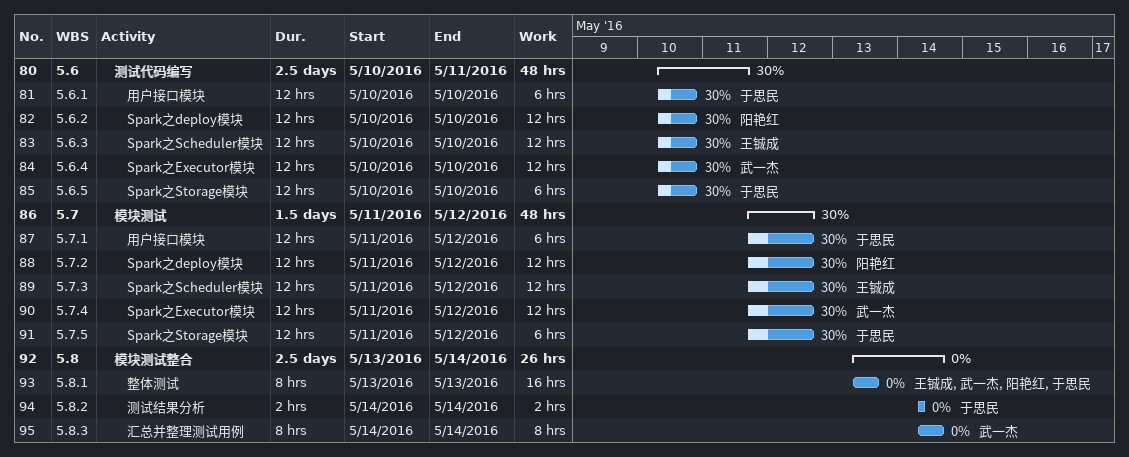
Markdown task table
| ID | WBS | Task | Duration | Start | Finish | Resources | % complete | Work (h) |
|---|---|---|---|---|---|---|---|---|
| 80 | 5.6 | **测试代码编写** | 2.5d | 2016-05-10 | 2016-05-11 |  | 30 | 48 |
| 81 | 5.6.1 | 用户接口模块 | 12h | 2016-05-10 | 2016-05-10 | 于思民 | 30 | 6 |
| 82 | 5.6.2 | Spark之deploy模块 | 12h | 2016-05-10 | 2016-05-10 | 阳艳红 | 30 | 12 |
| 83 | 5.6.3 | Spark之Scheduler模块 | 12h | 2016-05-10 | 2016-05-10 | 王铖成 | 30 | 12 |
| 84 | 5.6.4 | Spark之Executor模块 | 12h | 2016-05-10 | 2016-05-10 | 武一杰 | 30 | 12 |
| 85 | 5.6.5 | Spark之Storage模块 | 12h | 2016-05-10 | 2016-05-10 | 于思民 | 30 | 6 |
| 86 | 5.7 | **模块测试** | 1.5d | 2016-05-11 | 2016-05-12 |  | 30 | 48 |
| 87 | 5.7.1 | 用户接口模块 | 12h | 2016-05-11 | 2016-05-12 | 于思民 | 30 | 6 |
| 88 | 5.7.2 | Spark之deploy模块 | 12h | 2016-05-11 | 2016-05-12 | 阳艳红 | 30 | 12 |
| 89 | 5.7.3 | Spark之Scheduler模块 | 12h | 2016-05-11 | 2016-05-12 | 王铖成 | 30 | 12 |
| 90 | 5.7.4 | Spark之Executor模块 | 12h | 2016-05-11 | 2016-05-12 | 武一杰 | 30 | 12 |
| 91 | 5.7.5 | Spark之Storage模块 | 12h | 2016-05-11 | 2016-05-12 | 于思民 | 30 | 6 |
| 92 | 5.8 | **模块测试整合** | 2.5d | 2016-05-13 | 2016-05-14 |  | 0 | 26 |
| 93 | 5.8.1 | 整体测试 | 8h | 2016-05-13 | 2016-05-13 | 王铖成, 武一杰, 阳艳红, 于思民 | 0 | 16 |
| 94 | 5.8.2 | 测试结果分析 | 2h | 2016-05-14 | 2016-05-14 | 于思民 | 0 | 2 |
| 95 | 5.8.3 | 汇总并整理测试用例 | 8h | 2016-05-14 | 2016-05-14 | 武一杰 | 0 | 8 |
